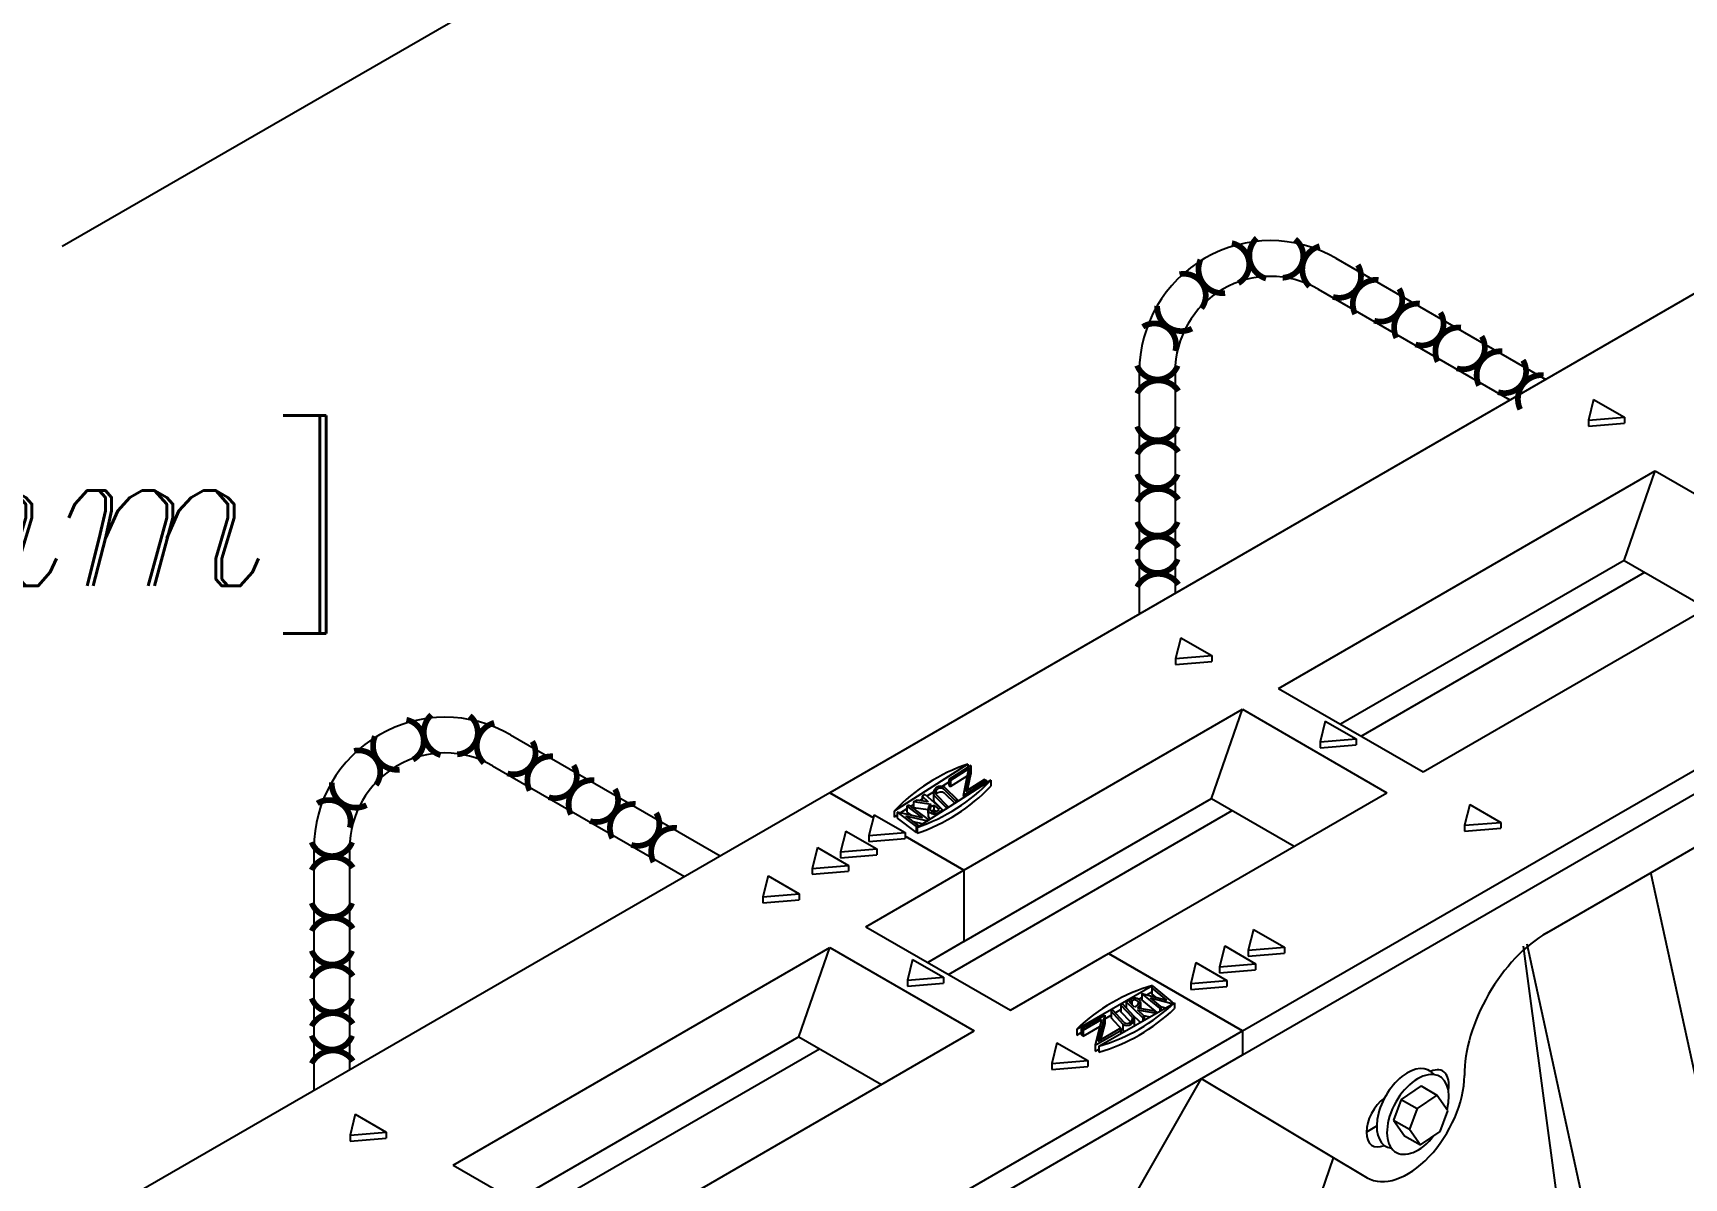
# Model space of a CAD drawing. Extents: x 134 to 282, y 157 to 239.
# Drawn here: x 230.26 to 247.58, y 209.17 to 221.18 of the extents above; entities that cross this region are included whole.
import ezdxf

# ---------------------------------------------------------------- set-up
doc = ezdxf.new("R2010")
doc.units = 0
doc.header["$LTSCALE"] = 0.75
doc.header["$MEASUREMENT"] = 0
doc.layers.add('MATERIAL', color=1, linetype='CONTINUOUS')
doc.layers.add('OBJECTS', color=3, linetype='CONTINUOUS')
doc.styles.add('STD', font='ITALICC')
doc.dimstyles.get("Standard").update_dxf_attribs({"dimtxt": 1.5, "dimasz": 1, "dimexe": 1, "dimexo": 0.125, "dimgap": 0.125, "dimtad": 0, "dimtih": 1, "dimtoh": 1, "dimdec": 4, "dimzin": 0, "dimdsep": 46, "dimlunit": 5, "dimtxsty": 'STD', "dimcen": 0.0625, "dimadec": 0, "dimazin": 0, "dimtfac": 1, "dimtdec": 4, "dimtofl": 0, "dimtmove": 0, "dimatfit": 3, "dimfxl": 0, "dimfrac": 2, "dimtolj": 1, "dimtzin": 0, "dimarcsym": 0})

msp = doc.modelspace()

# ---------------------------------------------------------------- linework, layer by layer
at = {"layer": 'MATERIAL', "color": 7}
for p, q in [((243.925774, 218.82167), (246.12678, 217.550919)), ((243.738274, 218.496911), (245.75178, 217.334412)), ((241.863274, 217.630885), (241.863274, 215.089382)), ((242.238274, 217.630885), (242.238274, 215.305889)), ((235.26552, 213.82167), (237.466526, 212.550919)), ((235.07802, 213.496911), (237.091526, 212.334412)), ((233.20302, 212.630885), (233.20302, 210.089382)), ((233.57802, 212.630885), (233.57802, 210.305889))]:
    msp.add_line(p, q, dxfattribs=at)
for centre, radius in [((243.238274, 217.630885), 1.375), ((243.238274, 217.630885), 1), ((234.57802, 212.630885), 1.375), ((234.57802, 212.630885), 1)]:
    msp.add_arc(centre, radius, 60, 180, dxfattribs=at)
at = {"layer": 'OBJECTS', "color": 7}
for p, q in [((255.936186, 223.214382), (238.615678, 213.214382)), ((242.945805, 210.714382), (260.266313, 220.714382)), ((242.945805, 210.464382), (260.266313, 220.464382)), ((246.628543, 217.340612), (246.574416, 217.121862)), ((246.628543, 217.340612), (246.953302, 217.153112)), ((246.574416, 217.121862), (246.953302, 217.153112)), ((246.574416, 217.121862), (246.574416, 217.059362)), ((246.574416, 217.059362), (246.953302, 217.090612)), ((246.953302, 217.153112), (246.953302, 217.090612)), ((243.324692, 214.308132), (247.275932, 216.589382)), ((246.951173, 215.651882), (247.275932, 216.589382)), ((247.275932, 216.589382), (248.791477, 215.714382)), ((246.951173, 215.651882), (243.974211, 213.933132)), ((244.840236, 213.433132), (248.791477, 215.714382)), ((246.951173, 215.651882), (247.817198, 215.151882)), ((244.190717, 213.808132), (247.167679, 215.526882)), ((242.298416, 214.840612), (242.244289, 214.621862)), ((242.298416, 214.840612), (242.623175, 214.653112)), ((242.244289, 214.621862), (242.623175, 214.653112)), ((242.244289, 214.621862), (242.244289, 214.559362)), ((242.623175, 214.653112), (242.623175, 214.590612)), ((242.244289, 214.559362), (242.623175, 214.590612)), ((243.324692, 214.308132), (244.840236, 213.433132)), ((240.02297, 212.401882), (242.945805, 214.089382)), ((242.621046, 213.151882), (242.945805, 214.089382)), ((242.945805, 214.089382), (244.46135, 213.214382)), ((243.81396, 213.965612), (243.759833, 213.746862)), ((243.81396, 213.965612), (244.13872, 213.778112)), ((243.759833, 213.746862), (244.13872, 213.778112)), ((243.759833, 213.746862), (243.759833, 213.684362)), ((244.13872, 213.778112), (244.13872, 213.715612)), ((243.759833, 213.684362), (244.13872, 213.715612)), ((246.139274, 211.745632), (249.484368, 213.676924)), ((240.065683, 213.515151), (239.291184, 213.02165)), ((240.096228, 213.500648), (239.863182, 213.352154)), ((240.075586, 213.463419), (239.883005, 213.340709)), ((240.060683, 213.391423), (239.883005, 213.278209)), ((240.018227, 213.18631), (240.075586, 213.463419)), ((240.039369, 213.22595), (240.096228, 213.500648)), ((240.060963, 213.23971), (240.096228, 213.410085)), ((240.065683, 213.515151), (240.065683, 213.481184)), ((240.096228, 213.500648), (240.096228, 213.410085)), ((240.305624, 213.344243), (239.531125, 212.850743)), ((239.706475, 213.223769), (239.63515, 213.178321)), ((239.863182, 213.32362), (239.797136, 213.281537)), ((239.808645, 213.255097), (239.938061, 213.126941)), ((239.823351, 213.269948), (239.952767, 213.141791)), ((239.863182, 213.352154), (239.863182, 213.289654)), ((239.883005, 213.340709), (239.863182, 213.352154)), ((239.863182, 213.289654), (239.883005, 213.278209)), ((239.883005, 213.340709), (239.883005, 213.278209)), ((240.261524, 213.341336), (240.018227, 213.18631)), ((240.239978, 213.353776), (240.039369, 213.22595)), ((240.239978, 213.353776), (240.261524, 213.341336)), ((240.261524, 213.341336), (240.261524, 213.316143)), ((240.305624, 213.344243), (240.305624, 213.281743)), ((238.615678, 213.214382), (221.29517, 203.214382)), ((239.072839, 212.95044), (238.615678, 213.214382)), ((238.615678, 213.214382), (239.072839, 212.95044)), ((239.424303, 213.043972), (239.357588, 213.001463)), ((239.443599, 213.084801), (239.424303, 213.07366)), ((239.424303, 213.07366), (239.588168, 212.950858)), ((239.424303, 213.07366), (239.424303, 213.01116)), ((239.443599, 213.084801), (239.647973, 212.93164)), ((239.494139, 213.088471), (239.464177, 213.069379)), ((239.494139, 213.117004), (239.525759, 213.13526)), ((239.67856, 213.091811), (239.494139, 213.117004)), ((239.494139, 213.117004), (239.494139, 213.054504)), ((239.647368, 213.033572), (239.494139, 213.054504)), ((239.648607, 213.118478), (239.525759, 213.13526)), ((239.583859, 213.145639), (239.560189, 213.130557)), ((239.61647, 213.194952), (239.583859, 213.176124)), ((239.583859, 213.176124), (239.583859, 213.127323)), ((239.583859, 213.176124), (239.648607, 213.118478)), ((239.61647, 213.194952), (239.79762, 213.033672)), ((239.68722, 213.072789), (239.708472, 213.085059)), ((239.704802, 213.207964), (239.704802, 213.145464)), ((239.707762, 213.187034), (239.837178, 213.058878)), ((239.707762, 213.124534), (239.806837, 213.026423)), ((239.708472, 213.085059), (239.763076, 213.036444)), ((239.708472, 213.085059), (239.708472, 213.033758)), ((239.726672, 213.197722), (239.851884, 213.073728)), ((239.823351, 213.207448), (239.928118, 213.103701)), ((239.837178, 213.058878), (239.851884, 213.073728)), ((239.837178, 213.058878), (239.837178, 213.045755)), ((239.851884, 213.073728), (239.851884, 213.055126)), ((239.952767, 213.141791), (239.938061, 213.126941)), ((239.938061, 213.126941), (239.938061, 213.110037)), ((239.952767, 213.141791), (239.952767, 213.119408)), ((240.018227, 213.18631), (240.018227, 213.161118)), ((240.02297, 211.651882), (242.621046, 213.151882)), ((241.538514, 211.526882), (244.46135, 213.214382)), ((242.621046, 213.151882), (243.487071, 212.651882)), ((245.329504, 213.090612), (245.275378, 212.871862)), ((245.329504, 213.090612), (245.654264, 212.903112)), ((239.080889, 212.982972), (239.026762, 212.764222)), ((239.080889, 212.982972), (239.405648, 212.795472)), ((239.291184, 213.02165), (239.291184, 212.95915)), ((239.32428, 212.980239), (239.291184, 212.95915)), ((239.588168, 212.950858), (239.32428, 213.008773)), ((239.32428, 213.008773), (239.523366, 212.858921)), ((239.32428, 213.008773), (239.32428, 212.946273)), ((239.32428, 212.946273), (239.523366, 212.796421)), ((239.413631, 212.967695), (239.543048, 212.870284)), ((239.628678, 212.9205), (239.413631, 212.967695)), ((239.424303, 213.01116), (239.470231, 212.976741)), ((239.589648, 212.888033), (239.490582, 212.909775)), ((239.543048, 212.870284), (239.523366, 212.858921)), ((239.543048, 212.870284), (239.543048, 212.85834)), ((239.628678, 212.9205), (239.647973, 212.93164)), ((239.628678, 212.9205), (239.628678, 212.912902)), ((239.650358, 212.959302), (239.647368, 213.033572)), ((239.647973, 212.93164), (239.647973, 212.925197)), ((239.68722, 213.021488), (239.708472, 213.033758)), ((239.708472, 213.033758), (239.728955, 213.015521)), ((239.763076, 213.036444), (239.740445, 213.022024)), ((239.79762, 213.033672), (239.751676, 213.004397)), ((239.79762, 213.033672), (239.79762, 213.02055)), ((239.86059, 211.308132), (242.837552, 213.026882)), ((245.275378, 212.871862), (245.654264, 212.903112)), ((245.275378, 212.871862), (245.275378, 212.809362)), ((245.654264, 212.903112), (245.654264, 212.840612)), ((238.783276, 212.811145), (238.72915, 212.592395)), ((238.783276, 212.811145), (239.108036, 212.623645)), ((239.026762, 212.764222), (239.405648, 212.795472)), ((239.026762, 212.764222), (239.026762, 212.701722)), ((239.026762, 212.701722), (239.405648, 212.732972)), ((239.405648, 212.795472), (239.405648, 212.732972)), ((240.02297, 212.401882), (239.405648, 212.758293)), ((239.405648, 212.758293), (240.02297, 212.401882)), ((239.523366, 212.858921), (239.523366, 212.796421)), ((239.523366, 212.796421), (239.531125, 212.800901)), ((239.531125, 212.850743), (239.531125, 212.788243)), ((245.275378, 212.809362), (245.654264, 212.840612)), ((238.485664, 212.639319), (238.431538, 212.420569)), ((238.485664, 212.639319), (238.810424, 212.451819)), ((238.72915, 212.592395), (239.108036, 212.623645)), ((238.72915, 212.592395), (238.72915, 212.529895)), ((238.72915, 212.529895), (239.108036, 212.561145)), ((239.108036, 212.623645), (239.108036, 212.561145)), ((238.431538, 212.420569), (238.810424, 212.451819)), ((238.431538, 212.420569), (238.431538, 212.358069)), ((238.431538, 212.358069), (238.810424, 212.389319)), ((238.810424, 212.451819), (238.810424, 212.389319)), ((238.994565, 211.808132), (240.02297, 212.401882)), ((240.02297, 212.401882), (240.02297, 211.651882)), ((240.02297, 212.401882), (240.02297, 211.651882)), ((248.283755, 207.546249), (247.230144, 212.375446)), ((237.968289, 212.340612), (237.914162, 212.121862)), ((237.968289, 212.340612), (238.293048, 212.153112)), ((237.914162, 212.121862), (238.293048, 212.153112)), ((237.914162, 212.121862), (237.914162, 212.059362)), ((237.914162, 212.059362), (238.293048, 212.090612)), ((238.293048, 212.153112), (238.293048, 212.090612)), ((238.994565, 211.808132), (240.510109, 210.933132)), ((243.060481, 211.78059), (243.006354, 211.56184)), ((243.060481, 211.78059), (243.38524, 211.59309)), ((234.664437, 209.308132), (238.615678, 211.589382)), ((238.290919, 210.651882), (238.615678, 211.589382)), ((238.615678, 211.589382), (240.131223, 210.714382)), ((240.02297, 211.651882), (239.644084, 211.433132)), ((240.510109, 210.933132), (241.538514, 211.526882)), ((242.945805, 210.714382), (241.538514, 211.526882)), ((241.538514, 211.526882), (242.945805, 210.714382)), ((242.758876, 211.606459), (242.704749, 211.387709)), ((242.758876, 211.606459), (243.083635, 211.418959)), ((243.006354, 211.56184), (243.38524, 211.59309)), ((243.006354, 211.56184), (243.006354, 211.49934)), ((243.006354, 211.49934), (243.38524, 211.53059)), ((243.38524, 211.59309), (243.38524, 211.53059)), ((245.891551, 211.602609), (246.455317, 207.361238)), ((246.919981, 207.092964), (245.931106, 211.625446)), ((239.483833, 211.465612), (239.429706, 211.246862)), ((239.483833, 211.465612), (239.808592, 211.278112)), ((242.457271, 211.432327), (242.403145, 211.213577)), ((242.457271, 211.432327), (242.782031, 211.244827)), ((242.704749, 211.387709), (243.083635, 211.418959)), ((242.704749, 211.387709), (242.704749, 211.325209)), ((242.704749, 211.325209), (243.083635, 211.356459)), ((243.083635, 211.418959), (243.083635, 211.356459)), ((239.429706, 211.246862), (239.808592, 211.278112)), ((239.429706, 211.246862), (239.429706, 211.184362)), ((239.429706, 211.184362), (239.808592, 211.215612)), ((239.808592, 211.278112), (239.808592, 211.215612)), ((241.207647, 210.734355), (241.999804, 211.191708)), ((242.007168, 211.183232), (241.993881, 211.167098)), ((242.150208, 211.038355), (241.993881, 211.167098)), ((241.993881, 211.167098), (241.993881, 211.103505)), ((241.999804, 211.191708), (241.999804, 211.17429)), ((242.210955, 211.015402), (242.007168, 211.183232)), ((242.403145, 211.213577), (242.782031, 211.244827)), ((242.403145, 211.213577), (242.403145, 211.151077)), ((242.403145, 211.151077), (242.782031, 211.182327)), ((242.782031, 211.244827), (242.782031, 211.182327)), ((241.438964, 210.553847), (242.231121, 211.011199)), ((241.670861, 210.983728), (241.686202, 210.997922)), ((241.79004, 210.854915), (241.670861, 210.983728)), ((241.670861, 210.983728), (241.670861, 210.916361)), ((241.809401, 210.864765), (241.686202, 210.997922)), ((241.716218, 210.965479), (241.726661, 210.971509)), ((241.726661, 211.021281), (241.773653, 211.048412)), ((241.899897, 210.852912), (241.726661, 211.021281)), ((241.726661, 211.021281), (241.726661, 210.954192)), ((241.761051, 211.017003), (241.784103, 211.030311)), ((241.813943, 210.965597), (241.761051, 211.017003)), ((241.785122, 211.03094), (241.785122, 210.993608)), ((241.834783, 210.977629), (241.813943, 210.965597)), ((241.855769, 211.046049), (241.891075, 211.066433)), ((241.876266, 211.014025), (241.876266, 210.952139)), ((242.07671, 210.954995), (241.891075, 211.107222)), ((241.891075, 211.107222), (242.150208, 211.038355)), ((241.891075, 211.107222), (241.891075, 211.039855)), ((242.052077, 210.907828), (241.891075, 211.039855)), ((241.939454, 211.094365), (241.993881, 211.125788)), ((242.089963, 210.971156), (241.978856, 211.062268)), ((241.978856, 211.062268), (242.193381, 211.005255)), ((242.036468, 211.068582), (241.993881, 211.103505)), ((242.07671, 210.954995), (242.089963, 210.971156)), ((242.088609, 210.969506), (242.136747, 210.956712)), ((242.089963, 210.971156), (242.089963, 210.929701)), ((242.193381, 211.005255), (242.210955, 211.015402)), ((242.193381, 211.005255), (242.193381, 210.98941)), ((242.210955, 211.015402), (242.210955, 210.999556)), ((242.231121, 211.011199), (242.231121, 210.948699)), ((241.251655, 210.735329), (241.500499, 210.878999)), ((241.272555, 210.723262), (241.468101, 210.83616)), ((241.468101, 210.83616), (241.399195, 210.563832)), ((241.500499, 210.878999), (241.431594, 210.60667)), ((241.500499, 210.791319), (241.457574, 210.62167)), ((241.500499, 210.840934), (241.567574, 210.87966)), ((241.500499, 210.878999), (241.500499, 210.791319)), ((241.567574, 210.920449), (241.582915, 210.934643)), ((241.690773, 210.787292), (241.567574, 210.920449)), ((241.567574, 210.920449), (241.567574, 210.853082)), ((241.690773, 210.719925), (241.567574, 210.853082)), ((241.70478, 210.802927), (241.582915, 210.934643)), ((241.610732, 210.904577), (241.670861, 210.939292)), ((241.772439, 210.806572), (241.670861, 210.916361)), ((241.873807, 210.804904), (241.784286, 210.89191)), ((241.809401, 210.829425), (241.809401, 210.767719)), ((241.842603, 210.958247), (242.025018, 210.925151)), ((241.914464, 210.8679), (241.843535, 210.936837)), ((241.843535, 210.936837), (242.021287, 210.904586)), ((241.914464, 210.8679), (241.899897, 210.852912)), ((241.899897, 210.852912), (241.899897, 210.819967)), ((241.906336, 210.875799), (241.975018, 210.863338)), ((241.914464, 210.8679), (241.914464, 210.828377)), ((242.021287, 210.904586), (242.025018, 210.925151)), ((242.021287, 210.904586), (242.021287, 210.890051)), ((242.025018, 210.925151), (242.025018, 210.892205)), ((242.07671, 210.954995), (242.07671, 210.92205)), ((225.625297, 200.714382), (242.945805, 210.714382)), ((238.290919, 210.651882), (235.313957, 208.933132)), ((236.179982, 208.433132), (240.131223, 210.714382)), ((238.290919, 210.651882), (239.156944, 210.151882)), ((241.207647, 210.734355), (241.207647, 210.671855)), ((241.207647, 210.671855), (241.251655, 210.697264)), ((241.251655, 210.735329), (241.251655, 210.672829)), ((241.251655, 210.735329), (241.272555, 210.723262)), ((241.251655, 210.672829), (241.272555, 210.660762)), ((241.272555, 210.660762), (241.449582, 210.762968)), ((241.272555, 210.723262), (241.272555, 210.660762)), ((241.399195, 210.563832), (241.670729, 210.720602)), ((241.431594, 210.60667), (241.660279, 210.738702)), ((241.670729, 210.720602), (241.660279, 210.738702)), ((241.670729, 210.720602), (241.670729, 210.687657)), ((241.690773, 210.787292), (241.690773, 210.719925)), ((242.945805, 210.714382), (242.945805, 210.464382)), ((242.945805, 210.714382), (242.945805, 210.464382)), ((225.625297, 200.464382), (242.945805, 210.464382)), ((235.530463, 208.808132), (238.507425, 210.526882)), ((240.999377, 210.590612), (240.945251, 210.371862)), ((240.999377, 210.590612), (241.324137, 210.403112)), ((241.399195, 210.563832), (241.399195, 210.501332)), ((241.399195, 210.501332), (241.438964, 210.524292)), ((241.438964, 210.553847), (241.438964, 210.491347)), ((240.945251, 210.371862), (241.324137, 210.403112)), ((240.945251, 210.371862), (240.945251, 210.309362)), ((240.945251, 210.309362), (241.324137, 210.340612)), ((241.324137, 210.403112), (241.324137, 210.340612)), ((242.512793, 210.214382), (240.711713, 207.067959)), ((242.512793, 210.214382), (244.253259, 209.174788)), ((244.818414, 210.138397), (244.611519, 209.996112)), ((244.818414, 210.138397), (244.985675, 210.041829)), ((244.611519, 209.996112), (244.529495, 209.779735)), ((244.611519, 209.996112), (244.77878, 209.899544)), ((244.985675, 210.041829), (244.77878, 209.899544)), ((245.100829, 209.877097), (244.985675, 210.041829)), ((233.638161, 209.840612), (233.584035, 209.621862)), ((233.638161, 209.840612), (233.962921, 209.653112)), ((244.529495, 209.779735), (244.644649, 209.615002)), ((244.529495, 209.779735), (244.696756, 209.683167)), ((244.77878, 209.899544), (244.696756, 209.683167)), ((245.018805, 209.660719), (245.100829, 209.877097)), ((233.584035, 209.621862), (233.962921, 209.653112)), ((233.584035, 209.621862), (233.584035, 209.559362)), ((233.584035, 209.559362), (233.962921, 209.590612)), ((233.962921, 209.653112), (233.962921, 209.590612)), ((244.353097, 209.714382), (244.244844, 209.651882)), ((244.644649, 209.615002), (244.81191, 209.518434)), ((244.696756, 209.683167), (244.81191, 209.518434)), ((244.81191, 209.518434), (245.018805, 209.660719)), ((234.664437, 209.308132), (236.179982, 208.433132)), ((243.584012, 208.467643), (243.901696, 209.384779))]:
    msp.add_line(p, q, dxfattribs=at)
at = {"layer": 'OBJECTS', "color": 7, "const_width": 0.060136}
for points in [[(242.834167, 218.979178, -0.688836), (242.902975, 218.560109, -0.509663)], [(243.095597, 219.031979, 0.571711), (243.193155, 218.608196, 0.509663)], [(243.498517, 219.020477, -0.688836), (243.367211, 218.616606, -0.509663)], [(243.755001, 218.947338, 0.571711), (243.647071, 218.526077, 0.509663)], [(242.504346, 218.805791, 0.571711), (242.762751, 218.456025, 0.509663)], [(244.155923, 218.75144, -0.688836), (243.894873, 218.416469, -0.509663)], [(242.285634, 218.653153, -0.688836), (242.515792, 218.296249, -0.509663)], [(244.372143, 218.595292, 0.571711), (244.127145, 218.236007, 0.509663)], [(244.588936, 218.50144, -0.688836), (244.327885, 218.166469, -0.509663)], [(242.051669, 218.321104, 0.571711), (242.415707, 218.083226, 0.509663)], [(244.805156, 218.345292, 0.571711), (244.560158, 217.986007, 0.509663)], [(245.021948, 218.25144, -0.688836), (244.760898, 217.916469, -0.509663)], [(241.899808, 218.101852, -0.688836), (242.239852, 217.847446, -0.509663)], [(245.238168, 218.095292, 0.571711), (244.993171, 217.736007, 0.509663)], [(245.454961, 218.00144, -0.688836), (245.193911, 217.666469, -0.509663)], [(242.265298, 217.694601, -0.688836), (241.840621, 217.696221, -0.509663)], [(245.671181, 217.845292, 0.571711), (245.426184, 217.486007, 0.509663)], [(245.887974, 217.75144, -0.688836), (245.626924, 217.416469, -0.509663)], [(242.274028, 217.428036, 0.571711), (241.839936, 217.402084, 0.509663)], [(246.104194, 217.595292, 0.571711), (245.859196, 217.236007, 0.509663)], [(242.265298, 217.055867, -0.688836), (241.840621, 217.057486, -0.509663)], [(242.274028, 216.789301, 0.571711), (241.839936, 216.763349, 0.509663)], [(242.265298, 216.555867, -0.688836), (241.840621, 216.557486, -0.509663)], [(242.274028, 216.289301, 0.571711), (241.839936, 216.263349, 0.509663)], [(242.265298, 216.055867, -0.688836), (241.840621, 216.057486, -0.509663)], [(242.274028, 215.789301, 0.571711), (241.839936, 215.763349, 0.509663)], [(242.265298, 215.664863, -0.688836), (241.840621, 215.666482, -0.509663)], [(242.274028, 215.398298, 0.571711), (241.839936, 215.372345, 0.509663)], [(234.173913, 213.979178, -0.688836), (234.242721, 213.560109, -0.509663)], [(234.435343, 214.031979, 0.571711), (234.532901, 213.608196, 0.509663)], [(234.838263, 214.020477, -0.688836), (234.706957, 213.616606, -0.509663)], [(235.094747, 213.947338, 0.571711), (234.986817, 213.526077, 0.509663)], [(233.844092, 213.805791, 0.571711), (234.102497, 213.456025, 0.509663)], [(235.495669, 213.75144, -0.688836), (235.234619, 213.416469, -0.509663)], [(233.62538, 213.653153, -0.688836), (233.855538, 213.296249, -0.509663)], [(235.711889, 213.595292, 0.571711), (235.466891, 213.236007, 0.509663)], [(235.928682, 213.50144, -0.688836), (235.667631, 213.166469, -0.509663)], [(233.391415, 213.321104, 0.571711), (233.755453, 213.083226, 0.509663)], [(236.144902, 213.345292, 0.571711), (235.899904, 212.986007, 0.509663)], [(236.361694, 213.25144, -0.688836), (236.100644, 212.916469, -0.509663)], [(233.239554, 213.101852, -0.688836), (233.579598, 212.847446, -0.509663)], [(236.577914, 213.095292, 0.571711), (236.332917, 212.736007, 0.509663)], [(236.794707, 213.00144, -0.688836), (236.533657, 212.666469, -0.509663)], [(237.010927, 212.845292, 0.571711), (236.76593, 212.486007, 0.509663)], [(233.605044, 212.694601, -0.688836), (233.180367, 212.696221, -0.509663)], [(233.613774, 212.428036, 0.571711), (233.179682, 212.402084, 0.509663)], [(233.605044, 212.055867, -0.688836), (233.180367, 212.057486, -0.509663)], [(233.613774, 211.789301, 0.571711), (233.179682, 211.763349, 0.509663)], [(233.605044, 211.555867, -0.688836), (233.180367, 211.557486, -0.509663)], [(233.613774, 211.289301, 0.571711), (233.179682, 211.263349, 0.509663)], [(233.605044, 211.055867, -0.688836), (233.180367, 211.057486, -0.509663)], [(233.613774, 210.789301, 0.571711), (233.179682, 210.763349, 0.509663)], [(233.605044, 210.664863, -0.688836), (233.180367, 210.666482, -0.509663)], [(233.613774, 210.398298, 0.571711), (233.179682, 210.372345, 0.509663)]]:
    msp.add_lwpolyline(points, format="xyb", dxfattribs=at)
at = {"layer": 'OBJECTS', "color": 7}
for centre, radius, start, end in [((240.674453, 211.705249), 1.909541, 108.590644, 136.418851), ((238.917076, 214.66893), 1.919078, 288.661175, 316.34832), ((238.917076, 214.60643), 1.919078, 288.661175, 316.34832), ((239.780281, 213.207964), 0.075479, 55.205723, 196.098951), ((239.780281, 213.207964), 0.054579, 55.205723, 190.815981), ((239.780281, 213.145464), 0.075479, 55.205723, 135.401967), ((239.70112, 213.042255), 0.054449, 114.477206, 198.554974), ((239.70112, 213.042255), 0.033549, 114.477206, 198.554974), ((239.780281, 213.145464), 0.075479, 180, 196.098951), ((239.723279, 213.043464), 0.07607, 194.102475, 196.544624), ((239.709559, 213.062821), 0.072022, 214.717275, 305.787956), ((239.709559, 213.000321), 0.072022, 214.717275, 237.350004), ((239.709559, 213.062821), 0.051122, 214.717275, 305.787956), ((239.70112, 212.990954), 0.033549, 114.477206, 122.771744), ((242.53168, 209.355766), 1.911432, 106.156427, 133.843573), ((240.91198, 212.381315), 1.901933, 286.085897, 313.914103), ((241.81302, 210.988443), 0.071735, 32.212527, 123.283208), ((241.81302, 210.988443), 0.050835, 32.212527, 123.283208), ((241.822312, 211.00854), 0.033332, 291.972458, 16.050227), ((241.822312, 211.00854), 0.054232, 291.972458, 16.050227), ((241.80021, 211.008302), 0.075767, 11.597727, 14.039876), ((240.91198, 212.318815), 1.901933, 286.085897, 313.914103), ((241.736329, 210.847095), 0.075178, 232.700976, 13.594203), ((241.736329, 210.847095), 0.054278, 234.462306, 8.28398), ((241.736329, 210.779728), 0.075178, 232.700976, 248.633482)]:
    msp.add_arc(centre, radius, start, end, dxfattribs=at)
for centre, major_axis, start_param, end_param in [((246.139274, 210.745632), (-0.612372, -1.06066), 3.926990817, 5.497787144), ((244.677856, 209.901882), (-0.22964, -0.397748), 2.903651529, 6.521126432), ((244.894363, 210.026882), (-0.153093, -0.265165), 2.129786193, 3.801662986), ((244.677856, 209.901882), (-0.421006, -0.729204), 6.274617514, 8.639379797), ((244.786109, 209.839382), (-0.22964, -0.397748), 2.013111981, 7.617006905), ((244.46135, 209.776882), (-0.153093, -0.265165), 4.052318648, 6.943255639)]:
    msp.add_ellipse(centre, major_axis=major_axis, ratio=0.57735, start_param=start_param, end_param=end_param, dxfattribs=at)

# ---------------------------------------------------------------- texts
at = {"layer": 'OBJECTS', "color": 7, "style": 'STD'}
msp.add_text('[2032mm]', height=1.5, dxfattribs=at).set_placement((222.145047, 215.384349))

# ---------------------------------------------------------------- leaders
at = {"layer": 'OBJECTS', "color": 7}
msp.add_leader([(264.269297, 238.403259), (230.563681, 218.943312)], dimstyle='Standard', dxfattribs=at)

doc.saveas('drawing.dxf')
